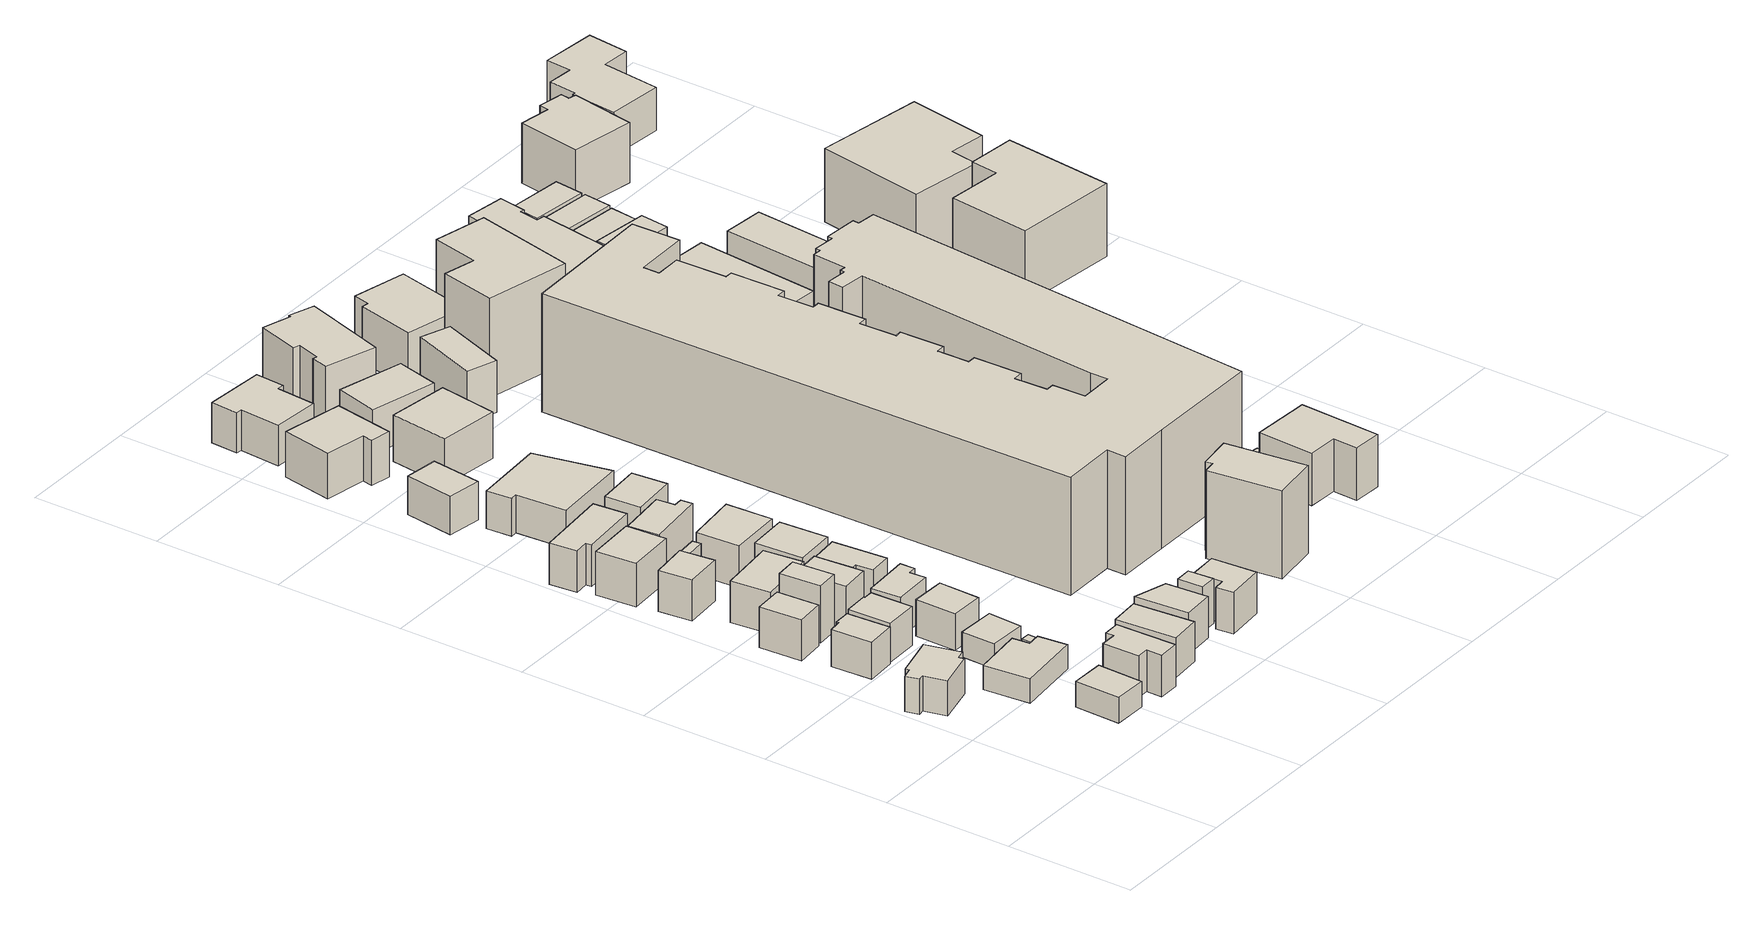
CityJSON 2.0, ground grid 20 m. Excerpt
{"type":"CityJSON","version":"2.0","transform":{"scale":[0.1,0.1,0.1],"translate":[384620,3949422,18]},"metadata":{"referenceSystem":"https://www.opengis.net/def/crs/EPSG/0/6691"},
"CityObjects":{
"building1":{"type":"Building","attributes":{"class":3001,"usage":411,"measuredHeight":6.8,"storeysAboveGround":2,"storeysBelowGround":0,"prefecture":13,"city":13104,"footprintArea":36.83,"fireproofType":1003,"coverageRatio":60,"floorAreaRatio":300,"surveyYear":2021,"urbanPlanType":21,"areaClassificationType":22,"landUseType":211,"districts":"5","detailedUsage":"1310"},"geometry":[{"type":"Solid","lod":"1","boundaries":[[[[0,1,2,3,4,5,6,7,8,9]],[[0,9,10,11]],[[9,8,12,10]],[[8,7,13,12]],[[7,6,14,13]],[[6,5,15,14]],[[5,4,16,15]],[[4,3,17,16]],[[3,2,18,17]],[[2,1,19,18]],[[1,0,11,19]],[[11,10,12,13,14,15,16,17,18,19]]]]}]},
"building2":{"type":"Building","attributes":{"class":3001,"usage":411,"measuredHeight":4.8,"storeysAboveGround":1,"storeysBelowGround":0,"prefecture":13,"city":13104,"footprintArea":38.03,"fireproofType":1003,"coverageRatio":60,"floorAreaRatio":300,"surveyYear":2021,"urbanPlanType":21,"areaClassificationType":22,"landUseType":211,"districts":"4","detailedUsage":"1310"},"geometry":[{"type":"Solid","lod":"1","boundaries":[[[[20,21,22,23]],[[20,23,24,25]],[[23,22,26,24]],[[22,21,27,26]],[[21,20,25,27]],[[25,24,26,27]]]]}]},
"building3":{"type":"Building","attributes":{"class":3001,"usage":411,"measuredHeight":7.3,"storeysAboveGround":2,"storeysBelowGround":0,"prefecture":13,"city":13104,"footprintArea":31.19,"fireproofType":1003,"coverageRatio":60,"floorAreaRatio":300,"surveyYear":2021,"urbanPlanType":21,"areaClassificationType":22,"landUseType":211,"districts":"4","detailedUsage":"1310"},"geometry":[{"type":"Solid","lod":"1","boundaries":[[[[28,29,30,31,32,33]],[[28,33,34,35]],[[33,32,36,34]],[[32,31,37,36]],[[31,30,38,37]],[[30,29,39,38]],[[29,28,35,39]],[[35,34,36,37,38,39]]]]}]},
"building4":{"type":"Building","attributes":{"class":3001,"usage":411,"measuredHeight":6.9,"storeysAboveGround":2,"storeysBelowGround":0,"prefecture":13,"city":13104,"footprintArea":30.75,"fireproofType":1002,"coverageRatio":60,"floorAreaRatio":300,"surveyYear":2021,"urbanPlanType":21,"areaClassificationType":22,"landUseType":211,"districts":"4","detailedUsage":"1310"},"geometry":[{"type":"Solid","lod":"1","boundaries":[[[[40,41,42,43]],[[40,43,44,45]],[[43,42,46,44]],[[42,41,47,46]],[[41,40,45,47]],[[45,44,46,47]]]]}]},
"building5":{"type":"Building","attributes":{"class":3001,"usage":411,"measuredHeight":7.5,"storeysAboveGround":2,"storeysBelowGround":0,"prefecture":13,"city":13104,"footprintArea":69.54,"fireproofType":1003,"coverageRatio":60,"floorAreaRatio":300,"surveyYear":2021,"urbanPlanType":21,"areaClassificationType":22,"landUseType":211,"districts":"4","detailedUsage":"1310"},"geometry":[{"type":"Solid","lod":"1","boundaries":[[[[48,49,50,51,52,53]],[[48,53,54,55]],[[53,52,56,54]],[[52,51,57,56]],[[51,50,58,57]],[[50,49,59,58]],[[49,48,55,59]],[[55,54,56,57,58,59]]]]}]},
"building6":{"type":"Building","attributes":{"class":3001,"usage":411,"measuredHeight":6.9,"storeysAboveGround":2,"storeysBelowGround":0,"prefecture":13,"city":13104,"footprintArea":36.64,"fireproofType":1003,"coverageRatio":60,"floorAreaRatio":300,"surveyYear":2021,"urbanPlanType":21,"areaClassificationType":22,"landUseType":211,"districts":"4","detailedUsage":"1310"},"geometry":[{"type":"Solid","lod":"1","boundaries":[[[[60,61,62,63,64,65]],[[60,65,66,67]],[[65,64,68,66]],[[64,63,69,68]],[[63,62,70,69]],[[62,61,71,70]],[[61,60,67,71]],[[67,66,68,69,70,71]]]]}]},
"building7":{"type":"Building","attributes":{"class":3001,"usage":411,"measuredHeight":11.3,"storeysAboveGround":2,"storeysBelowGround":0,"prefecture":13,"city":13104,"footprintArea":23.64,"fireproofType":1003,"coverageRatio":60,"floorAreaRatio":300,"surveyYear":2021,"urbanPlanType":21,"areaClassificationType":22,"landUseType":211,"districts":"4","detailedUsage":"1310"},"geometry":[{"type":"Solid","lod":"1","boundaries":[[[[72,73,74,75]],[[72,75,76,77]],[[75,74,78,76]],[[74,73,79,78]],[[73,72,77,79]],[[77,76,78,79]]]]}]},
"building8":{"type":"Building","attributes":{"class":3001,"usage":412,"measuredHeight":9.1,"storeysAboveGround":2,"storeysBelowGround":0,"prefecture":13,"city":13104,"footprintArea":42.44,"fireproofType":1003,"coverageRatio":60,"floorAreaRatio":300,"surveyYear":2021,"urbanPlanType":21,"areaClassificationType":22,"landUseType":211,"districts":"4","detailedUsage":"1320"},"geometry":[{"type":"Solid","lod":"1","boundaries":[[[[80,81,82,83,84,85,86,87]],[[80,87,88,89]],[[87,86,90,88]],[[86,85,91,90]],[[85,84,92,91]],[[84,83,93,92]],[[83,82,94,93]],[[82,81,95,94]],[[81,80,89,95]],[[89,88,90,91,92,93,94,95]]]]}]},
"building9":{"type":"Building","attributes":{"class":3001,"usage":411,"measuredHeight":6.7,"storeysAboveGround":2,"storeysBelowGround":0,"prefecture":13,"city":13104,"footprintArea":51.79,"fireproofType":1003,"coverageRatio":60,"floorAreaRatio":300,"surveyYear":2021,"urbanPlanType":21,"areaClassificationType":22,"landUseType":211,"districts":"4","detailedUsage":"1310"},"geometry":[{"type":"Solid","lod":"1","boundaries":[[[[96,97,98,99]],[[96,99,100,101]],[[99,98,102,100]],[[98,97,103,102]],[[97,96,101,103]],[[101,100,102,103]]]]}]},
"building10":{"type":"Building","attributes":{"class":3001,"usage":411,"measuredHeight":5.7,"storeysAboveGround":1,"storeysBelowGround":0,"prefecture":13,"city":13104,"footprintArea":32.81,"fireproofType":1003,"coverageRatio":60,"floorAreaRatio":300,"surveyYear":2021,"urbanPlanType":21,"areaClassificationType":22,"landUseType":211,"districts":"4","detailedUsage":"1310"},"geometry":[{"type":"Solid","lod":"1","boundaries":[[[[104,105,106,107]],[[104,107,108,109]],[[107,106,110,108]],[[106,105,111,110]],[[105,104,109,111]],[[109,108,110,111]]]]}]},
"building11":{"type":"Building","attributes":{"class":3001,"usage":412,"measuredHeight":7,"storeysAboveGround":2,"storeysBelowGround":0,"prefecture":13,"city":13104,"footprintArea":57.08,"fireproofType":1003,"coverageRatio":60,"floorAreaRatio":300,"surveyYear":2021,"urbanPlanType":21,"areaClassificationType":22,"landUseType":211,"districts":"4","detailedUsage":"1320"},"geometry":[{"type":"Solid","lod":"1","boundaries":[[[[112,113,114,115]],[[112,115,116,117]],[[115,114,118,116]],[[114,113,119,118]],[[113,112,117,119]],[[117,116,118,119]]]]}]},
"building12":{"type":"Building","attributes":{"class":3001,"usage":411,"measuredHeight":8.3,"storeysAboveGround":2,"storeysBelowGround":0,"prefecture":13,"city":13104,"footprintArea":49.34,"fireproofType":1003,"coverageRatio":60,"floorAreaRatio":300,"surveyYear":2021,"urbanPlanType":21,"areaClassificationType":22,"landUseType":211,"districts":"4","detailedUsage":"1310"},"geometry":[{"type":"Solid","lod":"1","boundaries":[[[[120,121,122,123]],[[120,123,124,125]],[[123,122,126,124]],[[122,121,127,126]],[[121,120,125,127]],[[125,124,126,127]]]]}]},
"building13":{"type":"Building","attributes":{"class":3001,"usage":411,"measuredHeight":2.7,"storeysAboveGround":1,"storeysBelowGround":0,"prefecture":13,"city":13104,"footprintArea":2.85,"fireproofType":1002,"coverageRatio":60,"floorAreaRatio":300,"surveyYear":2021,"urbanPlanType":21,"areaClassificationType":22,"landUseType":211,"districts":"4","detailedUsage":"1310"},"geometry":[{"type":"Solid","lod":"1","boundaries":[[[[128,129,130,131]],[[128,131,132,133]],[[131,130,134,132]],[[130,129,135,134]],[[129,128,133,135]],[[133,132,134,135]]]]}]},
"building14":{"type":"Building","attributes":{"class":3001,"usage":411,"measuredHeight":6.6,"storeysAboveGround":2,"storeysBelowGround":0,"prefecture":13,"city":13104,"footprintArea":35.41,"fireproofType":1003,"coverageRatio":60,"floorAreaRatio":300,"surveyYear":2021,"urbanPlanType":21,"areaClassificationType":22,"landUseType":211,"districts":"4","detailedUsage":"1310"},"geometry":[{"type":"Solid","lod":"1","boundaries":[[[[136,137,138,139]],[[136,139,140,141]],[[139,138,142,140]],[[138,137,143,142]],[[137,136,141,143]],[[141,140,142,143]]]]}]},
"building15":{"type":"Building","attributes":{"class":3001,"usage":411,"measuredHeight":7.8,"storeysAboveGround":2,"storeysBelowGround":0,"prefecture":13,"city":13104,"footprintArea":36.61,"fireproofType":1003,"coverageRatio":60,"floorAreaRatio":300,"surveyYear":2021,"urbanPlanType":21,"areaClassificationType":22,"landUseType":211,"districts":"4","detailedUsage":"1310"},"geometry":[{"type":"Solid","lod":"1","boundaries":[[[[144,145,146,147]],[[144,147,148,149]],[[147,146,150,148]],[[146,145,151,150]],[[145,144,149,151]],[[149,148,150,151]]]]}]},
"building16":{"type":"Building","attributes":{"class":3001,"usage":411,"measuredHeight":7.2,"storeysAboveGround":2,"storeysBelowGround":0,"prefecture":13,"city":13104,"footprintArea":60.45,"fireproofType":1003,"coverageRatio":60,"floorAreaRatio":300,"surveyYear":2021,"urbanPlanType":21,"areaClassificationType":22,"landUseType":211,"districts":"4","detailedUsage":"1310"},"geometry":[{"type":"Solid","lod":"1","boundaries":[[[[152,153,154,155,156,157]],[[152,157,158,159]],[[157,156,160,158]],[[156,155,161,160]],[[155,154,162,161]],[[154,153,163,162]],[[153,152,159,163]],[[159,158,160,161,162,163]]]]}]},
"building17":{"type":"Building","attributes":{"class":3001,"usage":461,"measuredHeight":7.1,"storeysAboveGround":9999,"storeysBelowGround":9999,"prefecture":13,"city":13104,"footprintArea":-9999,"fireproofType":1011,"coverageRatio":60,"floorAreaRatio":300,"surveyYear":1,"urbanPlanType":21,"areaClassificationType":22,"landUseType":211,"districts":"4","detailedUsage":"0"},"geometry":[{"type":"Solid","lod":"1","boundaries":[[[[164,165,166,167]],[[164,167,168,169]],[[167,166,170,168]],[[166,165,171,170]],[[165,164,169,171]],[[169,168,170,171]]]]}]},
"building18":{"type":"Building","attributes":{"class":3001,"usage":411,"measuredHeight":6.1,"storeysAboveGround":2,"storeysBelowGround":0,"prefecture":13,"city":13104,"footprintArea":51.79,"fireproofType":1003,"coverageRatio":60,"floorAreaRatio":300,"surveyYear":2021,"urbanPlanType":21,"areaClassificationType":22,"landUseType":211,"districts":"4","detailedUsage":"1310"},"geometry":[{"type":"Solid","lod":"1","boundaries":[[[[172,173,174,175]],[[172,175,176,177]],[[175,174,178,176]],[[174,173,179,178]],[[173,172,177,179]],[[177,176,178,179]]]]}]},
"building19":{"type":"Building","attributes":{"class":3001,"usage":411,"measuredHeight":6.9,"storeysAboveGround":2,"storeysBelowGround":0,"prefecture":13,"city":13104,"footprintArea":33.2,"fireproofType":1003,"coverageRatio":60,"floorAreaRatio":300,"surveyYear":2021,"urbanPlanType":21,"areaClassificationType":22,"landUseType":211,"districts":"4","detailedUsage":"1310"},"geometry":[{"type":"Solid","lod":"1","boundaries":[[[[180,181,182,183,184,185]],[[180,185,186,187]],[[185,184,188,186]],[[184,183,189,188]],[[183,182,190,189]],[[182,181,191,190]],[[181,180,187,191]],[[187,186,188,189,190,191]]]]}]},
"building20":{"type":"Building","attributes":{"class":3001,"usage":411,"measuredHeight":6.4,"storeysAboveGround":2,"storeysBelowGround":0,"prefecture":13,"city":13104,"footprintArea":38.1,"fireproofType":1003,"coverageRatio":60,"floorAreaRatio":300,"surveyYear":2021,"urbanPlanType":21,"areaClassificationType":22,"landUseType":211,"districts":"4","detailedUsage":"1310"},"geometry":[{"type":"Solid","lod":"1","boundaries":[[[[192,193,194,195,196,197]],[[192,197,198,199]],[[197,196,200,198]],[[196,195,201,200]],[[195,194,202,201]],[[194,193,203,202]],[[193,192,199,203]],[[199,198,200,201,202,203]]]]}]},
"building21":{"type":"Building","attributes":{"class":3001,"usage":411,"measuredHeight":10.1,"storeysAboveGround":2,"storeysBelowGround":0,"prefecture":13,"city":13104,"footprintArea":51.18,"fireproofType":1003,"coverageRatio":60,"floorAreaRatio":300,"surveyYear":2021,"urbanPlanType":21,"areaClassificationType":22,"landUseType":211,"districts":"4","detailedUsage":"1310"},"geometry":[{"type":"Solid","lod":"1","boundaries":[[[[204,205,206,207]],[[204,207,208,209]],[[207,206,210,208]],[[206,205,211,210]],[[205,204,209,211]],[[209,208,210,211]]]]}]},
"building22":{"type":"Building","attributes":{"class":3001,"usage":412,"measuredHeight":7.5,"storeysAboveGround":2,"storeysBelowGround":0,"prefecture":13,"city":13104,"footprintArea":49.2,"fireproofType":1003,"coverageRatio":60,"floorAreaRatio":300,"surveyYear":2021,"urbanPlanType":21,"areaClassificationType":22,"landUseType":211,"districts":"4","detailedUsage":"1320"},"geometry":[{"type":"Solid","lod":"1","boundaries":[[[[212,213,214,215]],[[212,215,216,217]],[[215,214,218,216]],[[214,213,219,218]],[[213,212,217,219]],[[217,216,218,219]]]]}]},
"building23":{"type":"Building","attributes":{"class":3001,"usage":411,"measuredHeight":7.9,"storeysAboveGround":2,"storeysBelowGround":0,"prefecture":13,"city":13104,"footprintArea":42.77,"fireproofType":1003,"coverageRatio":60,"floorAreaRatio":300,"surveyYear":2021,"urbanPlanType":21,"areaClassificationType":22,"landUseType":211,"districts":"4","detailedUsage":"1310"},"geometry":[{"type":"Solid","lod":"1","boundaries":[[[[220,221,222,223]],[[220,223,224,225]],[[223,222,226,224]],[[222,221,227,226]],[[221,220,225,227]],[[225,224,226,227]]]]}]},
"building24":{"type":"Building","attributes":{"class":3001,"usage":411,"measuredHeight":7,"storeysAboveGround":2,"storeysBelowGround":0,"prefecture":13,"city":13104,"footprintArea":41.49,"fireproofType":1003,"coverageRatio":60,"floorAreaRatio":300,"surveyYear":2021,"urbanPlanType":21,"areaClassificationType":22,"landUseType":211,"districts":"4","detailedUsage":"1310"},"geometry":[{"type":"Solid","lod":"1","boundaries":[[[[228,229,230,231,232,233]],[[228,233,234,235]],[[233,232,236,234]],[[232,231,237,236]],[[231,230,238,237]],[[230,229,239,238]],[[229,228,235,239]],[[235,234,236,237,238,239]]]]}]},
"building25":{"type":"Building","attributes":{"class":3001,"usage":412,"measuredHeight":6.8,"storeysAboveGround":2,"storeysBelowGround":0,"prefecture":13,"city":13104,"footprintArea":61.59,"fireproofType":1003,"coverageRatio":60,"floorAreaRatio":300,"surveyYear":2021,"urbanPlanType":21,"areaClassificationType":22,"landUseType":211,"districts":"4","detailedUsage":"1320"},"geometry":[{"type":"Solid","lod":"1","boundaries":[[[[240,241,242,243]],[[240,243,244,245]],[[243,242,246,244]],[[242,241,247,246]],[[241,240,245,247]],[[245,244,246,247]]]]}]},
"building26":{"type":"Building","attributes":{"class":3001,"usage":411,"measuredHeight":11.1,"storeysAboveGround":2,"storeysBelowGround":0,"prefecture":13,"city":13104,"footprintArea":51.18,"fireproofType":1003,"coverageRatio":60,"floorAreaRatio":300,"surveyYear":2021,"urbanPlanType":21,"areaClassificationType":22,"landUseType":211,"districts":"4","detailedUsage":"1310"},"geometry":[{"type":"Solid","lod":"1","boundaries":[[[[248,249,250,251]],[[248,251,252,253]],[[251,250,254,252]],[[250,249,255,254]],[[249,248,253,255]],[[253,252,254,255]]]]}]},
"building27":{"type":"Building","attributes":{"class":3001,"usage":413,"measuredHeight":8.8,"storeysAboveGround":2,"storeysBelowGround":0,"prefecture":13,"city":13104,"footprintArea":141.99,"fireproofType":1001,"coverageRatio":60,"floorAreaRatio":300,"surveyYear":2021,"urbanPlanType":21,"areaClassificationType":22,"landUseType":211,"districts":"4","detailedUsage":"1230"},"geometry":[{"type":"Solid","lod":"1","boundaries":[[[[256,257,258,259,260,261]],[[256,261,262,263]],[[261,260,264,262]],[[260,259,265,264]],[[259,258,266,265]],[[258,257,267,266]],[[257,256,263,267]],[[263,262,264,265,266,267]]]]}]},
"building28":{"type":"Building","attributes":{"class":3001,"usage":413,"measuredHeight":7.1,"storeysAboveGround":2,"storeysBelowGround":0,"prefecture":13,"city":13104,"footprintArea":40.64,"fireproofType":1003,"coverageRatio":60,"floorAreaRatio":300,"surveyYear":2021,"urbanPlanType":21,"areaClassificationType":22,"landUseType":211,"districts":"4","detailedUsage":"1230"},"geometry":[{"type":"Solid","lod":"1","boundaries":[[[[268,269,270,271]],[[268,271,272,273]],[[271,270,274,272]],[[270,269,275,274]],[[269,268,273,275]],[[273,272,274,275]]]]}]},
"building29":{"type":"Building","attributes":{"class":3001,"usage":461,"measuredHeight":4.4,"storeysAboveGround":9999,"storeysBelowGround":9999,"prefecture":13,"city":13104,"footprintArea":-9999,"fireproofType":1011,"coverageRatio":60,"floorAreaRatio":300,"surveyYear":1,"urbanPlanType":21,"areaClassificationType":22,"landUseType":211,"districts":"4","detailedUsage":"0"},"geometry":[{"type":"Solid","lod":"1","boundaries":[[[[276,277,278,279]],[[276,279,280,281]],[[279,278,282,280]],[[278,277,283,282]],[[277,276,281,283]],[[281,280,282,283]]]]}]},
"building30":{"type":"Building","attributes":{"class":3001,"usage":412,"measuredHeight":8.9,"storeysAboveGround":2,"storeysBelowGround":0,"prefecture":13,"city":13104,"footprintArea":85.56,"fireproofType":1003,"coverageRatio":60,"floorAreaRatio":300,"surveyYear":2021,"urbanPlanType":21,"areaClassificationType":22,"landUseType":211,"districts":"4","detailedUsage":"1320","floodRisk_description":10,"floodRisk_rank":1,"floodRisk_depth":0.01,"floodRisk_adminType":2,"floodRisk_scale":2},"geometry":[{"type":"Solid","lod":"1","boundaries":[[[[284,285,286,287,288,289]],[[284,289,290,291]],[[289,288,292,290]],[[288,287,293,292]],[[287,286,294,293]],[[286,285,295,294]],[[285,284,291,295]],[[291,290,292,293,294,295]]]]}]},
"building31":{"type":"Building","attributes":{"class":3001,"usage":412,"measuredHeight":11,"storeysAboveGround":2,"storeysBelowGround":0,"prefecture":13,"city":13104,"footprintArea":37.33,"fireproofType":1003,"coverageRatio":60,"floorAreaRatio":300,"surveyYear":2021,"urbanPlanType":21,"areaClassificationType":22,"landUseType":211,"districts":"4","detailedUsage":"1320"},"geometry":[{"type":"Solid","lod":"1","boundaries":[[[[296,297,298,299,300,301]],[[296,301,302,303]],[[301,300,304,302]],[[300,299,305,304]],[[299,298,306,305]],[[298,297,307,306]],[[297,296,303,307]],[[303,302,304,305,306,307]]]]}]},
"building32":{"type":"Building","attributes":{"class":3001,"usage":411,"measuredHeight":8.1,"storeysAboveGround":2,"storeysBelowGround":0,"prefecture":13,"city":13104,"footprintArea":90.92,"fireproofType":1003,"coverageRatio":60,"floorAreaRatio":300,"surveyYear":2021,"urbanPlanType":21,"areaClassificationType":22,"landUseType":211,"districts":"4","detailedUsage":"1310","floodRisk_description":10,"floodRisk_rank":1,"floodRisk_depth":0.02,"floodRisk_adminType":2,"floodRisk_scale":2},"geometry":[{"type":"Solid","lod":"1","boundaries":[[[[308,309,310,311,312,313,314,315]],[[308,315,316,317]],[[315,314,318,316]],[[314,313,319,318]],[[313,312,320,319]],[[312,311,321,320]],[[311,310,322,321]],[[310,309,323,322]],[[309,308,317,323]],[[317,316,318,319,320,321,322,323]]]]}]},
"building33":{"type":"Building","attributes":{"class":3001,"usage":411,"measuredHeight":8.9,"storeysAboveGround":2,"storeysBelowGround":0,"prefecture":13,"city":13104,"footprintArea":87.47,"fireproofType":1003,"coverageRatio":60,"floorAreaRatio":300,"surveyYear":2021,"urbanPlanType":21,"areaClassificationType":22,"landUseType":211,"districts":"4","detailedUsage":"1310","floodRisk_description":10,"floodRisk_rank":1,"floodRisk_depth":0.01,"floodRisk_adminType":2,"floodRisk_scale":2},"geometry":[{"type":"Solid","lod":"1","boundaries":[[[[324,325,326,327]],[[324,327,328,329]],[[327,326,330,328]],[[326,325,331,330]],[[325,324,329,331]],[[329,328,330,331]]]]}]},
"building34":{"type":"Building","attributes":{"class":3003,"usage":411,"measuredHeight":3.7,"storeysAboveGround":1,"storeysBelowGround":0,"prefecture":13,"city":13104,"footprintArea":11.16,"fireproofType":1002,"coverageRatio":60,"floorAreaRatio":300,"surveyYear":2021,"urbanPlanType":21,"areaClassificationType":22,"landUseType":211,"districts":"4","detailedUsage":"1310","floodRisk_description":10,"floodRisk_rank":1,"floodRisk_depth":0.02,"floodRisk_adminType":2,"floodRisk_scale":2},"geometry":[{"type":"Solid","lod":"1","boundaries":[[[[332,333,334,335]],[[332,335,336,337]],[[335,334,338,336]],[[334,333,339,338]],[[333,332,337,339]],[[337,336,338,339]]]]}]},
"building35":{"type":"Building","attributes":{"class":3001,"usage":401,"measuredHeight":17.3,"storeysAboveGround":2,"storeysBelowGround":0,"prefecture":13,"city":13104,"footprintArea":93.95,"fireproofType":1003,"coverageRatio":60,"floorAreaRatio":300,"surveyYear":2021,"urbanPlanType":21,"areaClassificationType":22,"landUseType":212,"districts":"3","detailedUsage":"1210"},"geometry":[{"type":"Solid","lod":"1","boundaries":[[[[340,341,342,343,344,345]],[[340,345,346,347]],[[345,344,348,346]],[[344,343,349,348]],[[343,342,350,349]],[[342,341,351,350]],[[341,340,347,351]],[[347,346,348,349,350,351]]]]}]},
"building36":{"type":"Building","attributes":{"class":3001,"usage":412,"measuredHeight":8.3,"storeysAboveGround":2,"storeysBelowGround":0,"prefecture":13,"city":13104,"footprintArea":72.23,"fireproofType":1003,"coverageRatio":60,"floorAreaRatio":300,"surveyYear":2021,"urbanPlanType":21,"areaClassificationType":22,"landUseType":211,"districts":"4","detailedUsage":"1320","floodRisk_description":10,"floodRisk_rank":1,"floodRisk_depth":0.01,"floodRisk_adminType":2,"floodRisk_scale":2},"geometry":[{"type":"Solid","lod":"1","boundaries":[[[[352,353,354,355]],[[352,355,356,357]],[[355,354,358,356]],[[354,353,359,358]],[[353,352,357,359]],[[357,356,358,359]]]]}]},
"building37":{"type":"Building","attributes":{"class":3001,"usage":412,"measuredHeight":10.7,"storeysAboveGround":3,"storeysBelowGround":0,"prefecture":13,"city":13104,"footprintArea":116.36,"fireproofType":1002,"coverageRatio":60,"floorAreaRatio":300,"surveyYear":2021,"urbanPlanType":21,"areaClassificationType":22,"landUseType":211,"districts":"4","detailedUsage":"1320","floodRisk_description":10,"floodRisk_rank":1,"floodRisk_depth":0.02,"floodRisk_adminType":2,"floodRisk_scale":2},"geometry":[{"type":"Solid","lod":"1","boundaries":[[[[360,361,362,363,364,365,366,367,368,369]],[[360,369,370,371]],[[369,368,372,370]],[[368,367,373,372]],[[367,366,374,373]],[[366,365,375,374]],[[365,364,376,375]],[[364,363,377,376]],[[363,362,378,377]],[[362,361,379,378]],[[361,360,371,379]],[[371,370,372,373,374,375,376,377,378,379]]]]}]},
"building38":{"type":"Building","attributes":{"class":3003,"usage":412,"measuredHeight":-9999,"storeysAboveGround":5,"storeysBelowGround":0,"prefecture":13,"city":13104,"footprintArea":2632.54,"fireproofType":1001,"coverageRatio":60,"floorAreaRatio":300,"surveyYear":2021,"urbanPlanType":21,"areaClassificationType":22,"landUseType":211,"districts":"3","detailedUsage":"1320"},"geometry":[{"type":"Solid","lod":"1","boundaries":[[[[380,381,382,383]],[[380,383,384,385]],[[383,382,386,384]],[[382,381,387,386]],[[381,380,385,387]],[[385,384,386,387]]]]}]},
"building39":{"type":"Building","attributes":{"class":3001,"usage":401,"measuredHeight":7.2,"storeysAboveGround":1,"storeysBelowGround":0,"prefecture":13,"city":13104,"footprintArea":13.2,"fireproofType":1002,"coverageRatio":60,"floorAreaRatio":300,"surveyYear":2021,"urbanPlanType":21,"areaClassificationType":22,"landUseType":212,"districts":"3","detailedUsage":"1210"},"geometry":[{"type":"Solid","lod":"1","boundaries":[[[[388,389,390,391]],[[388,391,392,393]],[[391,390,394,392]],[[390,389,395,394]],[[389,388,393,395]],[[393,392,394,395]]]]}]},
"building40":{"type":"Building","attributes":{"class":3002,"usage":413,"measuredHeight":12.2,"storeysAboveGround":3,"storeysBelowGround":0,"prefecture":13,"city":13104,"footprintArea":101.51,"fireproofType":1001,"coverageRatio":60,"floorAreaRatio":300,"surveyYear":2021,"urbanPlanType":21,"areaClassificationType":22,"landUseType":211,"districts":"3","detailedUsage":"1230"},"geometry":[{"type":"Solid","lod":"1","boundaries":[[[[396,397,398,399,400,401]],[[396,401,402,403]],[[401,400,404,402]],[[400,399,405,404]],[[399,398,406,405]],[[398,397,407,406]],[[397,396,403,407]],[[403,402,404,405,406,407]]]]}]},
"building41":{"type":"Building","attributes":{"class":3001,"usage":412,"measuredHeight":8.7,"storeysAboveGround":2,"storeysBelowGround":0,"prefecture":13,"city":13104,"footprintArea":53.73,"fireproofType":1003,"coverageRatio":60,"floorAreaRatio":300,"surveyYear":2021,"urbanPlanType":21,"areaClassificationType":22,"landUseType":211,"districts":"3","detailedUsage":"1320","floodRisk_description":10,"floodRisk_rank":1,"floodRisk_depth":0.01,"floodRisk_adminType":2,"floodRisk_scale":2},"geometry":[{"type":"Solid","lod":"1","boundaries":[[[[408,409,410,411]],[[408,411,412,413]],[[411,410,414,412]],[[410,409,415,414]],[[409,408,413,415]],[[413,412,414,415]]]]}]},
"building42":{"type":"Building","attributes":{"class":3003,"usage":412,"measuredHeight":-9999,"storeysAboveGround":5,"storeysBelowGround":0,"prefecture":13,"city":13104,"footprintArea":2632.54,"fireproofType":1001,"coverageRatio":60,"floorAreaRatio":300,"surveyYear":2021,"urbanPlanType":21,"areaClassificationType":22,"landUseType":211,"districts":"3","detailedUsage":"1320"},"geometry":[{"type":"Solid","lod":"1","boundaries":[[[[416,417,418,419]],[[416,419,420,421]],[[419,418,422,420]],[[418,417,423,422]],[[417,416,421,423]],[[421,420,422,423]]]]}]},
"building43":{"type":"Building","attributes":{"class":3002,"usage":412,"measuredHeight":25.5,"storeysAboveGround":5,"storeysBelowGround":0,"prefecture":13,"city":13104,"footprintArea":2632.54,"fireproofType":1001,"coverageRatio":60,"floorAreaRatio":300,"surveyYear":2021,"urbanPlanType":21,"areaClassificationType":22,"landUseType":211,"districts":"3","detailedUsage":"1320"},"geometry":[{"type":"Solid","lod":"1","boundaries":[[[[424,425,426,427,428,429,430,431,432,433,434,435,436,437,438,439,440,441,442,443,444,445,446,447,448,449,450,451,452,453,454,455,456,457,458,459,460,461,462,463,464,465,466,467,468,469]],[[424,469,470,471]],[[469,468,472,470]],[[468,467,473,472]],[[467,466,474,473]],[[466,465,475,474]],[[465,464,476,475]],[[464,463,477,476]],[[463,462,478,477]],[[462,461,479,478]],[[461,460,480,479]],[[460,459,481,480]],[[459,458,482,481]],[[458,457,483,482]],[[457,456,484,483]],[[456,455,485,484]],[[455,454,486,485]],[[454,453,487,486]],[[453,452,488,487]],[[452,451,489,488]],[[451,450,490,489]],[[450,449,491,490]],[[449,448,492,491]],[[448,447,493,492]],[[447,446,494,493]],[[446,445,495,494]],[[445,444,496,495]],[[444,443,497,496]],[[443,442,498,497]],[[442,441,499,498]],[[441,440,500,499]],[[440,439,501,500]],[[439,438,502,501]],[[438,437,503,502]],[[437,436,504,503]],[[436,435,505,504]],[[435,434,506,505]],[[434,433,507,506]],[[433,432,508,507]],[[432,431,509,508]],[[431,430,510,509]],[[430,429,511,510]],[[429,428,512,511]],[[428,427,513,512]],[[427,426,514,513]],[[426,425,515,514]],[[425,424,471,515]],[[471,470,472,473,474,475,476,477,478,479,480,481,482,483,484,485,486,487,488,489,490,491,492,493,494,495,496,497,498,499,500,501,502,503,504,505,506,507,508,509,510,511,512,513,514,515]]]]}]},
"building44":{"type":"Building","attributes":{"class":3003,"usage":412,"measuredHeight":10.2,"storeysAboveGround":5,"storeysBelowGround":0,"prefecture":13,"city":13104,"footprintArea":2632.54,"fireproofType":1001,"coverageRatio":60,"floorAreaRatio":300,"surveyYear":2021,"urbanPlanType":21,"areaClassificationType":22,"landUseType":211,"districts":"3","detailedUsage":"1320"},"geometry":[{"type":"Solid","lod":"1","boundaries":[[[[516,517,518,519]],[[516,519,520,521]],[[519,518,522,520]],[[518,517,523,522]],[[517,516,521,523]],[[521,520,522,523]]]]}]},
"building45":{"type":"Building","attributes":{"class":3002,"usage":412,"measuredHeight":12.5,"storeysAboveGround":4,"storeysBelowGround":0,"prefecture":13,"city":13104,"footprintArea":116.9,"fireproofType":1001,"coverageRatio":60,"floorAreaRatio":300,"surveyYear":2021,"urbanPlanType":21,"areaClassificationType":22,"landUseType":211,"districts":"3","detailedUsage":"1320","floodRisk_description":10,"floodRisk_rank":1,"floodRisk_depth":0.02,"floodRisk_adminType":2,"floodRisk_scale":2},"geometry":[{"type":"Solid","lod":"1","boundaries":[[[[524,525,526,527,528,529]],[[524,529,530,531]],[[529,528,532,530]],[[528,527,533,532]],[[527,526,534,533]],[[526,525,535,534]],[[525,524,531,535]],[[531,530,532,533,534,535]]]]}]},
"building46":{"type":"Building","attributes":{"class":3003,"usage":412,"measuredHeight":10.1,"storeysAboveGround":1,"storeysBelowGround":0,"prefecture":13,"city":13104,"footprintArea":64.33,"fireproofType":1002,"coverageRatio":60,"floorAreaRatio":300,"surveyYear":2021,"urbanPlanType":21,"areaClassificationType":22,"landUseType":211,"districts":"3","detailedUsage":"1320"},"geometry":[{"type":"Solid","lod":"1","boundaries":[[[[536,537,538,539,540,541,542,543]],[[536,543,544,545]],[[543,542,546,544]],[[542,541,547,546]],[[541,540,548,547]],[[540,539,549,548]],[[539,538,550,549]],[[538,537,551,550]],[[537,536,545,551]],[[545,544,546,547,548,549,550,551]]]]}]},
"building47":{"type":"Building","attributes":{"class":3002,"usage":412,"measuredHeight":22.8,"storeysAboveGround":5,"storeysBelowGround":1,"prefecture":13,"city":13104,"footprintArea":185.92,"fireproofType":1001,"coverageRatio":60,"floorAreaRatio":300,"surveyYear":2021,"urbanPlanType":21,"areaClassificationType":22,"landUseType":211,"districts":"3","detailedUsage":"1320","floodRisk_description":10,"floodRisk_rank":1,"floodRisk_depth":0.01,"floodRisk_adminType":2,"floodRisk_scale":2},"geometry":[{"type":"Solid","lod":"1","boundaries":[[[[552,553,554,555,556,557]],[[552,557,558,559]],[[557,556,560,558]],[[556,555,561,560]],[[555,554,562,561]],[[554,553,563,562]],[[553,552,559,563]],[[559,558,560,561,562,563]]]]}]},
"building48":{"type":"Building","attributes":{"class":3003,"usage":412,"measuredHeight":8.1,"storeysAboveGround":1,"storeysBelowGround":0,"prefecture":13,"city":13104,"footprintArea":122.34,"fireproofType":1002,"coverageRatio":60,"floorAreaRatio":300,"surveyYear":2021,"urbanPlanType":21,"areaClassificationType":22,"landUseType":211,"districts":"3","detailedUsage":"1320"},"geometry":[{"type":"Solid","lod":"1","boundaries":[[[[564,565,566,567]],[[564,567,568,569]],[[567,566,570,568]],[[566,565,571,570]],[[565,564,569,571]],[[569,568,570,571]]]]}]},
"building49":{"type":"Building","attributes":{"class":3002,"usage":412,"measuredHeight":15.3,"storeysAboveGround":4,"storeysBelowGround":0,"prefecture":13,"city":13104,"footprintArea":168.86,"fireproofType":1001,"coverageRatio":60,"floorAreaRatio":300,"surveyYear":2021,"urbanPlanType":21,"areaClassificationType":22,"landUseType":211,"districts":"3","detailedUsage":"1320","floodRisk_description":10,"floodRisk_rank":1,"floodRisk_depth":0.03,"floodRisk_adminType":2,"floodRisk_scale":2},"geometry":[{"type":"Solid","lod":"1","boundaries":[[[[572,573,574,575,576,577,578,579,580,581,582,583]],[[572,583,584,585]],[[583,582,586,584]],[[582,581,587,586]],[[581,580,588,587]],[[580,579,589,588]],[[579,578,590,589]],[[578,577,591,590]],[[577,576,592,591]],[[576,575,593,592]],[[575,574,594,593]],[[574,573,595,594]],[[573,572,585,595]],[[585,584,586,587,588,589,590,591,592,593,594,595]]]]}]},
"building50":{"type":"Building","attributes":{"class":3001,"usage":411,"measuredHeight":10,"storeysAboveGround":3,"storeysBelowGround":0,"prefecture":13,"city":13104,"footprintArea":31.31,"fireproofType":1002,"coverageRatio":60,"floorAreaRatio":300,"surveyYear":2021,"urbanPlanType":21,"areaClassificationType":22,"landUseType":211,"districts":"3","detailedUsage":"1310"},"geometry":[{"type":"Solid","lod":"1","boundaries":[[[[596,597,598,599]],[[596,599,600,601]],[[599,598,602,600]],[[598,597,603,602]],[[597,596,601,603]],[[601,600,602,603]]]]}]},
"building51":{"type":"Building","attributes":{"class":3003,"usage":412,"measuredHeight":6.7,"storeysAboveGround":1,"storeysBelowGround":0,"prefecture":13,"city":13104,"footprintArea":118.17,"fireproofType":1002,"coverageRatio":60,"floorAreaRatio":300,"surveyYear":2021,"urbanPlanType":21,"areaClassificationType":22,"landUseType":211,"districts":"3","detailedUsage":"1320"},"geometry":[{"type":"Solid","lod":"1","boundaries":[[[[604,605,606,607]],[[604,607,608,609]],[[607,606,610,608]],[[606,605,611,610]],[[605,604,609,611]],[[609,608,610,611]]]]}]},
"building52":{"type":"Building","attributes":{"class":3001,"usage":411,"measuredHeight":10.2,"storeysAboveGround":3,"storeysBelowGround":0,"prefecture":13,"city":13104,"footprintArea":31.31,"fireproofType":1002,"coverageRatio":60,"floorAreaRatio":300,"surveyYear":2021,"urbanPlanType":21,"areaClassificationType":22,"landUseType":211,"districts":"3","detailedUsage":"1310"},"geometry":[{"type":"Solid","lod":"1","boundaries":[[[[612,613,614,615]],[[612,615,616,617]],[[615,614,618,616]],[[614,613,619,618]],[[613,612,617,619]],[[617,616,618,619]]]]}]},
"building53":{"type":"Building","attributes":{"class":3001,"usage":411,"measuredHeight":10.7,"storeysAboveGround":3,"storeysBelowGround":0,"prefecture":13,"city":13104,"footprintArea":31.31,"fireproofType":1002,"coverageRatio":60,"floorAreaRatio":300,"surveyYear":2021,"urbanPlanType":21,"areaClassificationType":22,"landUseType":211,"districts":"3","detailedUsage":"1310"},"geometry":[{"type":"Solid","lod":"1","boundaries":[[[[620,621,622,623]],[[620,623,624,625]],[[623,622,626,624]],[[622,621,627,626]],[[621,620,625,627]],[[625,624,626,627]]]]}]},
"building54":{"type":"Building","attributes":{"class":3001,"usage":411,"measuredHeight":11.7,"storeysAboveGround":3,"storeysBelowGround":0,"prefecture":13,"city":13104,"footprintArea":31.31,"fireproofType":1002,"coverageRatio":60,"floorAreaRatio":300,"surveyYear":2021,"urbanPlanType":21,"areaClassificationType":22,"landUseType":211,"districts":"3","detailedUsage":"1310","floodRisk_description":10,"floodRisk_rank":1,"floodRisk_depth":0.03,"floodRisk_adminType":2,"floodRisk_scale":2},"geometry":[{"type":"Solid","lod":"1","boundaries":[[[[628,629,630,631]],[[628,631,632,633]],[[631,630,634,632]],[[630,629,635,634]],[[629,628,633,635]],[[633,632,634,635]]]]}]},
"building55":{"type":"Building","attributes":{"class":3002,"usage":412,"measuredHeight":14.4,"storeysAboveGround":3,"storeysBelowGround":1,"prefecture":13,"city":13104,"footprintArea":251.01,"fireproofType":1001,"coverageRatio":60,"floorAreaRatio":300,"surveyYear":2021,"urbanPlanType":21,"areaClassificationType":22,"landUseType":211,"districts":"3","detailedUsage":"1320"},"geometry":[{"type":"Solid","lod":"1","boundaries":[[[[636,637,638,639,640,641]],[[636,641,642,643]],[[641,640,644,642]],[[640,639,645,644]],[[639,638,646,645]],[[638,637,647,646]],[[637,636,643,647]],[[643,642,644,645,646,647]]]]}]},
"building56":{"type":"Building","attributes":{"class":3002,"usage":412,"measuredHeight":13.5,"storeysAboveGround":3,"storeysBelowGround":0,"prefecture":13,"city":13104,"footprintArea":273.66,"fireproofType":1001,"coverageRatio":60,"floorAreaRatio":300,"surveyYear":2021,"urbanPlanType":21,"areaClassificationType":22,"landUseType":211,"districts":"3","detailedUsage":"1320"},"geometry":[{"type":"Solid","lod":"1","boundaries":[[[[648,649,650,651,652,653]],[[648,653,654,655]],[[653,652,656,654]],[[652,651,657,656]],[[651,650,658,657]],[[650,649,659,658]],[[649,648,655,659]],[[655,654,656,657,658,659]]]]}]},
"building57":{"type":"Building","attributes":{"class":3001,"usage":411,"measuredHeight":10.5,"storeysAboveGround":3,"storeysBelowGround":0,"prefecture":13,"city":13104,"footprintArea":95.1,"fireproofType":1002,"coverageRatio":60,"floorAreaRatio":300,"surveyYear":2021,"urbanPlanType":21,"areaClassificationType":22,"landUseType":211,"districts":"3","detailedUsage":"1310","floodRisk_description":10,"floodRisk_rank":1,"floodRisk_depth":0.07,"floodRisk_adminType":2,"floodRisk_scale":2},"geometry":[{"type":"Solid","lod":"1","boundaries":[[[[660,661,662,663,664,665,666,667]],[[660,667,668,669]],[[667,666,670,668]],[[666,665,671,670]],[[665,664,672,671]],[[664,663,673,672]],[[663,662,674,673]],[[662,661,675,674]],[[661,660,669,675]],[[669,668,670,671,672,673,674,675]]]]}]},
"building58":{"type":"Building","attributes":{"class":3001,"usage":461,"measuredHeight":7.7,"storeysAboveGround":9999,"storeysBelowGround":9999,"prefecture":13,"city":13104,"footprintArea":-9999,"fireproofType":1011,"coverageRatio":60,"floorAreaRatio":300,"surveyYear":1,"urbanPlanType":21,"areaClassificationType":22,"landUseType":211,"districts":"3","detailedUsage":"0","floodRisk_description":10,"floodRisk_rank":1,"floodRisk_depth":0.01,"floodRisk_adminType":2,"floodRisk_scale":2,"landslideRisk_description":1,"landslideRisk_areaType":1},"geometry":[{"type":"Solid","lod":"1","boundaries":[[[[676,677,678,679,680,681,682,683,684,685]],[[676,685,686,687]],[[685,684,688,686]],[[684,683,689,688]],[[683,682,690,689]],[[682,681,691,690]],[[681,680,692,691]],[[680,679,693,692]],[[679,678,694,693]],[[678,677,695,694]],[[677,676,687,695]],[[687,686,688,689,690,691,692,693,694,695]]]]}]}
},
"vertices":[
[95,347,4],[109,292,4],[94,288,4],[96,280,4],[35,265,4],[26,300,4],[17,298,4],[11,319,4],[29,324,4],[28,330,4],[28,330,59],[95,347,59],[29,324,59],[11,319,59],[17,298,59],[26,300,59],[35,265,59],[96,280,59],[94,288,59],[109,292,59],
[202,134,7],[200,62,7],[147,63,7],[149,135,7],[149,135,47],[202,134,47],[147,63,47],[200,62,47],
[97,474,5],[101,406,5],[54,403,5],[50,467,5],[71,469,5],[70,473,5],[70,473,63],[97,474,63],[71,469,63],[50,467,63],[54,403,63],[101,406,63],
[38,507,6],[34,574,6],[80,577,6],[84,511,6],[84,511,70],[38,507,70],[80,577,70],[34,574,70],
[229,204,4],[126,193,4],[119,266,4],[200,275,4],[203,248,4],[224,250,4],[224,250,42],[229,204,42],[203,248,42],[200,275,42],[119,266,42],[126,193,42],
[103,407,6],[101,475,6],[140,477,6],[140,475,6],[155,475,6],[157,409,6],[157,409,67],[103,407,67],[155,475,67],[140,475,67],[140,477,67],[101,475,67],
[90,512,7],[85,577,7],[121,580,7],[126,515,7],[126,515,96],[90,512,96],[121,580,96],[85,577,96],
[265,149,10],[267,53,10],[233,52,10],[233,77,10],[214,77,10],[213,135,10],[239,135,10],[238,148,10],[238,148,75],[265,149,75],[239,135,75],[213,135,75],[214,77,75],[233,77,75],[233,52,75],[267,53,75],
[93,746,7],[99,692,7],[38,687,7],[33,739,7],[33,739,71],[93,746,71],[38,687,71],[99,692,71],
[229,281,6],[169,283,6],[171,337,6],[232,335,6],[232,335,45],[229,281,45],[171,337,45],[169,283,45],
[163,591,7],[71,581,7],[64,643,7],[156,653,7],[156,653,72],[163,591,72],[64,643,72],[71,581,72],
[17,831,9],[96,836,9],[100,773,9],[22,768,9],[22,768,77],[17,831,77],[100,773,77],[96,836,77],
[233,272,7],[233,252,7],[218,253,7],[218,272,7],[218,272,33],[233,272,33],[218,253,33],[233,252,33],
[232,416,8],[230,351,8],[176,352,8],[177,417,8],[177,417,65],[232,416,65],[176,352,65],[230,351,65],
[179,585,8],[185,508,8],[138,504,8],[132,581,8],[132,581,75],[179,585,75],[138,504,75],[185,508,75],
[3,897,10],[121,908,10],[126,855,10],[31,847,10],[30,856,10],[7,854,10],[7,854,75],[3,897,75],[30,856,75],[31,847,75],[126,855,75],[121,908,75],
[319,159,16],[327,64,16],[278,60,16],[270,155,16],[270,155,78],[319,159,78],[278,60,78],[327,64,78],
[130,737,8],[98,733,8],[96,747,8],[128,750,8],[128,750,67],[130,737,67],[96,747,67],[98,733,67],
[160,479,8],[236,484,8],[237,461,8],[224,460,8],[226,435,8],[163,432,8],[163,432,70],[160,479,70],[226,435,70],[224,460,70],[237,461,70],[236,484,70],
[228,590,10],[235,505,10],[198,502,10],[196,529,10],[189,528,10],[184,586,10],[184,586,72],[228,590,72],[189,528,72],[196,529,72],[198,502,72],[235,505,72],
[330,76,21],[323,161,21],[376,146,21],[381,80,21],[381,80,86],[330,76,86],[376,146,86],[323,161,86],
[227,676,10],[232,600,10],[167,596,10],[163,672,10],[163,672,74],[227,676,74],[167,596,74],[232,600,74],
[93,1149,13],[83,1070,13],[29,1078,13],[40,1156,13],[40,1156,73],[93,1149,73],[29,1078,73],[83,1070,73],
[101,837,10],[181,846,10],[184,817,10],[198,818,10],[200,800,10],[106,789,10],[106,789,74],[101,837,74],[200,800,74],[198,818,74],[184,817,74],[181,846,74],
[139,751,9],[223,761,9],[227,688,9],[143,683,9],[143,683,75],[139,751,75],[227,688,75],[223,761,75],
[383,90,26],[381,130,26],[407,131,26],[410,91,26],[410,91,96],[383,90,96],[407,131,96],[381,130,96],
[211,937,14],[88,929,14],[83,1008,14],[72,1007,14],[69,1047,14],[185,1055,14],[185,1055,73],[211,937,73],[69,1047,73],[72,1007,73],[83,1008,73],[88,929,73],
[222,856,12],[150,850,12],[145,906,12],[217,912,12],[217,912,75],[222,856,75],[145,906,75],[150,850,75],
[226,787,11],[226,769,11],[206,768,11],[205,786,11],[205,786,36],[226,787,36],[206,768,36],[226,769,36],
[28,1348,12],[125,1329,12],[108,1234,12],[76,1240,12],[79,1256,12],[13,1268,12],[13,1268,83],[28,1348,83],[79,1256,83],[76,1240,83],[108,1234,83],[125,1329,83],
[459,129,26],[464,58,26],[402,53,26],[399,80,26],[417,82,26],[413,126,26],[413,126,91],[459,129,91],[417,82,91],[399,80,91],[402,53,91],[464,58,91],
[41,1478,15],[136,1471,15],[133,1425,15],[122,1426,15],[117,1364,15],[42,1370,15],[47,1434,15],[38,1435,15],[38,1435,78],[41,1478,78],[47,1434,78],[42,1370,78],[117,1364,78],[122,1426,78],[133,1425,78],[136,1471,78],
[131,1243,22],[228,1230,22],[214,1138,22],[119,1150,22],[119,1150,95],[131,1243,95],[214,1138,95],[228,1230,95],
[86,1507,14],[131,1504,14],[129,1480,14],[84,1483,14],[84,1483,35],[86,1507,35],[129,1480,35],[131,1504,35],
[553,175,72],[570,48,72],[495,38,72],[480,153,72],[500,156,72],[498,167,72],[498,167,210],[553,175,210],[500,156,210],[480,153,210],[495,38,210],[570,48,210],
[235,1249,22],[130,1276,22],[148,1343,22],[252,1316,22],[252,1316,92],[235,1249,92],[148,1343,92],[130,1276,92],
[269,1470,17],[227,1339,17],[147,1365,17],[155,1392,17],[161,1390,17],[172,1426,17],[162,1429,17],[183,1494,17],[228,1480,17],[229,1484,17],[229,1484,121],[269,1470,121],[228,1480,121],[183,1494,121],[162,1429,121],[172,1426,121],[161,1390,121],[155,1392,121],[147,1365,121],[227,1339,121],
[481,438,98],[545,438,98],[543,416,98],[481,417,98],[481,417,128],[481,438,128],[543,416,128],[545,438,128],
[619,141,129],[571,148,129],[575,175,129],[622,168,129],[622,168,171],[619,141,171],[575,175,171],[571,148,171],
[677,133,142],[671,5,142],[625,7,142],[627,46,142],[579,49,142],[584,138,142],[584,138,224],[677,133,224],[579,49,224],[627,46,224],[625,7,224],[671,5,224],
[264,1215,27],[302,1319,27],[348,1302,27],[310,1199,27],[310,1199,108],[264,1215,108],[348,1302,108],[302,1319,108],
[479,586,98],[558,585,98],[555,557,98],[479,559,98],[479,559,128],[479,586,128],[555,557,128],[558,585,128],
[476,223,66],[391,222,66],[391,253,66],[304,252,66],[292,1112,66],[512,1118,66],[514,1041,66],[427,1039,66],[427,1014,66],[469,1015,66],[471,935,66],[483,935,66],[485,849,66],[471,849,66],[473,793,66],[485,793,66],[487,717,66],[473,717,66],[475,658,66],[486,659,66],[488,589,66],[474,589,66],[475,539,66],[488,539,66],[490,463,66],[474,463,66],[476,411,66],[489,411,66],[491,359,66],[545,360,66],[544,388,66],[578,786,66],[538,790,66],[540,815,66],[572,812,66],[573,819,66],[582,818,66],[587,872,66],[600,871,66],[601,879,66],[635,876,66],[636,884,66],[690,880,66],[689,870,66],[719,867,66],[665,224,66],[665,224,251],[476,223,251],[719,867,251],[689,870,251],[690,880,251],[636,884,251],[635,876,251],[601,879,251],[600,871,251],[587,872,251],[582,818,251],[573,819,251],[572,812,251],[540,815,251],[538,790,251],[578,786,251],[544,388,251],[545,360,251],[491,359,251],[489,411,251],[476,411,251],[474,463,251],[490,463,251],[488,539,251],[475,539,251],[474,589,251],[488,589,251],[486,659,251],[475,658,251],[473,717,251],[487,717,251],[485,793,251],[473,793,251],[471,849,251],[485,849,251],[483,935,251],[471,935,251],[469,1015,251],[427,1014,251],[427,1039,251],[514,1041,251],[512,1118,251],[292,1112,251],[304,252,251],[391,253,251],[391,222,251],
[477,709,98],[569,710,98],[567,686,98],[477,687,98],[477,687,159],[477,709,159],[567,686,159],[569,710,159],
[421,1430,24],[394,1312,24],[297,1335,24],[319,1426,24],[329,1424,24],[335,1450,24],[335,1450,111],[421,1430,111],[329,1424,111],[319,1426,111],[297,1335,111],[394,1312,111],
[473,969,98],[473,995,98],[557,996,98],[543,822,98],[477,822,98],[477,845,98],[524,845,98],[533,969,98],[533,969,159],[473,969,159],[524,845,159],[477,845,159],[477,822,159],[543,822,159],[557,996,159],[473,995,159],
[505,1357,27],[469,1198,27],[335,1228,27],[354,1315,27],[405,1303,27],[421,1376,27],[421,1376,183],[505,1357,183],[405,1303,183],[354,1315,183],[335,1228,183],[469,1198,183],
[630,1087,107],[612,890,107],[550,896,107],[569,1093,107],[569,1093,175],[630,1087,175],[550,896,175],[612,890,175],
[593,1320,33],[573,1191,33],[483,1204,33],[501,1320,33],[515,1318,33],[525,1384,33],[532,1383,33],[535,1403,33],[598,1394,33],[591,1351,33],[585,1352,33],[580,1322,33],[580,1322,155],[593,1320,155],[585,1352,155],[591,1351,155],[598,1394,155],[535,1403,155],[532,1383,155],[525,1384,155],[515,1318,155],[501,1320,155],[483,1204,155],[573,1191,155],
[675,1175,69],[585,1185,69],[590,1231,69],[680,1220,69],[680,1220,148],[675,1175,148],[590,1231,148],[585,1185,148],
[670,902,119],[685,1083,119],[750,1077,119],[735,897,119],[735,897,168],[670,902,168],[750,1077,168],[685,1083,168],
[681,1228,63],[591,1238,63],[596,1284,63],[686,1274,63],[686,1274,138],[681,1228,138],[596,1284,138],[591,1238,138],
[689,1279,54],[599,1290,54],[604,1333,54],[694,1323,54],[694,1323,139],[689,1279,139],[604,1333,139],[599,1290,139],
[697,1331,48],[608,1341,48],[614,1386,48],[702,1376,48],[702,1376,137],[697,1331,137],[614,1386,137],[608,1341,137],
[1001,841,125],[982,668,125],[817,686,125],[832,816,125],[920,806,125],[925,849,125],[925,849,239],[1001,841,239],[920,806,239],[832,816,239],[817,686,239],[982,668,239],
[828,873,112],[857,1044,112],[1027,1016,112],[1006,889,112],[949,899,112],[942,854,112],[942,854,227],[828,873,227],[949,899,227],[1006,889,227],[1027,1016,227],[857,1044,227],
[760,1385,61],[777,1485,61],[826,1477,61],[829,1492,61],[869,1485,61],[867,1471,61],[879,1468,61],[861,1367,61],[861,1367,155],[760,1385,155],[879,1468,155],[867,1471,155],[869,1485,155],[829,1492,155],[826,1477,155],[777,1485,155],
[943,1560,79],[1030,1551,79],[1023,1486,79],[979,1490,79],[969,1399,79],[882,1408,79],[889,1480,79],[894,1480,79],[899,1524,79],[939,1520,79],[939,1520,147],[943,1560,147],[899,1524,147],[894,1480,147],[889,1480,147],[882,1408,147],[969,1399,147],[979,1490,147],[1023,1486,147],[1030,1551,147]
]}
